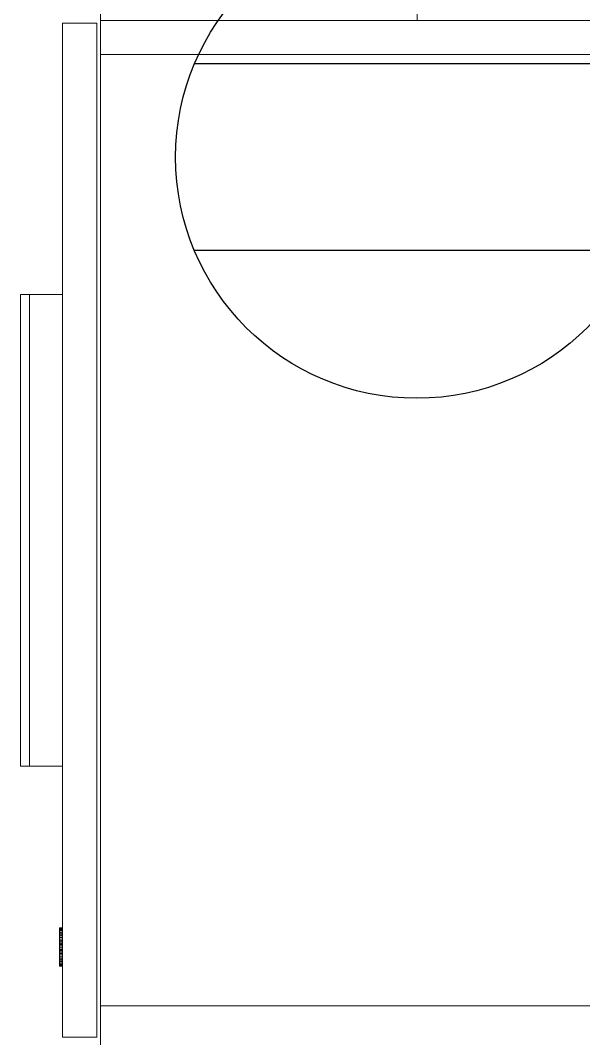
# Model space of a CAD drawing. Header units: inches. Extents: x 0 to 1536, y 72 to 1354.
# Drawn here: x 813.33 to 824.89, y 113.39 to 134.3 of the extents above; entities that cross this region are included whole.
import ezdxf

# ---------------------------------------------------------------- set-up
doc = ezdxf.new("R2010")
doc.units = ezdxf.units.IN
doc.header["$MEASUREMENT"] = 0
for name, color, linetype, lineweight in [('A-ANNO-NOTE', 131, 'Continuous', 9), ('G-IMPT', 8, 'Continuous', 9), ('I-FURN-PNLS', 30, 'Continuous', 9)]:
    doc.layers.add(name, color=color, linetype=linetype, lineweight=lineweight)

# ---------------------------------------------------------------- blocks, each defined once
blk = doc.blocks.new('WORKSTATION_1 - NCARB Leverage OPT A_dwg_3_UGHS1672R-V46-Level XX  POWER _ SIGNAL')
at = {"layer": 'G-IMPT'}
for p, q in [((32.076, 0), (32.076, 14.984)), ((32.076, 0), (32.076, 14.984)), ((32.777, 0), (32.777, 14.984)), ((32.777, 0), (32.777, 14.984)), ((52.316, 0), (52.316, 14.984)), ((52.316, 0), (52.316, 14.984)), ((26.088, 6.5), (32.076, 6.5)), ((26.088, 6.5), (32.076, 6.5)), ((32.076, 0), (32.076, 6.5)), ((32.076, 0), (32.076, 6.5)), ((26.088, 0), (71.882, 0)), ((26.088, 0), (71.882, 0)), ((32.777, 0), (32.076, 0)), ((32.777, 0), (32.076, 0)), ((32.777, 0), (32.076, 0)), ((32.777, 0), (32.076, 0)), ((52.316, 0), (32.777, 0)), ((52.316, 0), (32.777, 0)), ((53.017, 0), (52.316, 0)), ((53.017, 0), (52.316, 0)), ((53.017, 0), (52.316, 0)), ((53.017, 0), (52.316, 0)), ((32.135, -0.079), (32.135, -0.78)), ((52.958, -0.079), (32.135, -0.079)), ((32.135, -0.079), (32.135, -0.78)), ((52.958, -0.079), (32.135, -0.079)), ((52.958, -0.079), (32.135, -0.079)), ((32.135, -0.079), (32.135, -0.78)), ((52.958, -0.079), (32.135, -0.079)), ((32.135, -0.079), (32.135, -0.78)), ((52.958, -0.079), (52.958, -0.78)), ((52.958, -0.079), (52.958, -0.78)), ((52.958, -0.079), (52.958, -0.78)), ((52.958, -0.079), (52.958, -0.78)), ((37.704, -0.78), (32.135, -0.78)), ((37.704, -0.78), (32.135, -0.78)), ((37.704, -0.78), (32.135, -0.78)), ((52.958, -0.78), (32.135, -0.78)), ((47.389, -0.78), (37.704, -0.78)), ((47.389, -0.78), (37.704, -0.78)), ((47.389, -0.78), (37.704, -0.78)), ((37.704, -0.78), (47.389, -0.78)), ((37.704, -0.78), (47.389, -0.78)), ((37.704, -1.458), (37.704, -0.78)), ((37.704, -1.646), (37.704, -0.78)), ((37.704, -0.78), (47.389, -0.78)), ((37.704, -1.458), (37.704, -0.78)), ((37.704, -1.646), (37.704, -0.78)), ((37.704, -0.78), (47.389, -0.78)), ((50.766, -0.78), (47.389, -0.78)), ((50.766, -0.78), (47.389, -0.78)), ((50.766, -0.78), (47.389, -0.78)), ((47.389, -1.458), (47.389, -0.78)), ((47.389, -1.646), (47.389, -0.78)), ((47.389, -1.458), (47.389, -0.78)), ((47.389, -1.646), (47.389, -0.78)), ((50.766, -0.78), (50.714, -0.78)), ((50.714, -0.78), (50.766, -0.78)), ((50.714, -0.839), (50.714, -0.78)), ((50.766, -0.839), (50.714, -0.78)), ((50.714, -0.839), (50.766, -0.78)), ((51.448, -0.78), (50.766, -0.78)), ((51.448, -0.78), (50.766, -0.78)), ((51.448, -0.78), (50.766, -0.78)), ((50.766, -0.78), (50.91, -0.78)), ((50.91, -0.78), (50.766, -0.78)), ((50.91, -0.839), (50.766, -0.78)), ((50.766, -0.839), (50.766, -0.78)), ((50.766, -0.839), (50.91, -0.78)), ((50.766, -0.839), (50.766, -0.78)), ((50.91, -0.78), (51.107, -0.78)), ((51.107, -0.78), (50.91, -0.78)), ((50.91, -0.839), (50.91, -0.78)), ((51.107, -0.839), (50.91, -0.78)), ((50.91, -0.839), (51.107, -0.78)), ((50.91, -0.839), (50.91, -0.78)), ((51.156, -0.78), (51.058, -0.78)), ((51.156, -0.78), (51.058, -0.78)), ((51.058, -0.839), (51.058, -0.794)), ((51.058, -0.839), (51.058, -0.794)), ((51.107, -0.78), (51.304, -0.78)), ((51.304, -0.78), (51.107, -0.78)), ((51.107, -0.839), (51.107, -0.78)), ((51.304, -0.839), (51.107, -0.78)), ((51.107, -0.839), (51.304, -0.78)), ((51.107, -0.839), (51.107, -0.78)), ((51.156, -0.824), (51.156, -0.78)), ((51.156, -0.824), (51.156, -0.78)), ((51.448, -0.78), (51.304, -0.78)), ((51.448, -0.78), (51.304, -0.78)), ((51.304, -0.839), (51.304, -0.78)), ((51.448, -0.839), (51.304, -0.78)), ((51.304, -0.839), (51.448, -0.78)), ((51.304, -0.839), (51.304, -0.78)), ((52.958, -0.78), (51.448, -0.78)), ((52.958, -0.78), (51.448, -0.78)), ((52.958, -0.78), (51.448, -0.78)), ((51.448, -0.78), (51.501, -0.78)), ((51.501, -0.78), (51.448, -0.78)), ((51.448, -0.839), (51.448, -0.78)), ((51.448, -0.839), (51.501, -0.78)), ((51.448, -0.839), (51.448, -0.78)), ((51.501, -0.839), (51.448, -0.78)), ((51.501, -0.839), (51.501, -0.78)), ((50.766, -0.839), (50.714, -0.839)), ((50.714, -0.839), (50.766, -0.839)), ((50.91, -0.839), (50.766, -0.839)), ((50.766, -0.839), (50.91, -0.839)), ((51.107, -0.839), (50.91, -0.839)), ((50.91, -0.839), (51.107, -0.839)), ((51.156, -0.839), (51.058, -0.839)), ((51.156, -0.839), (51.058, -0.839)), ((51.304, -0.839), (51.107, -0.839)), ((51.107, -0.839), (51.304, -0.839)), ((51.448, -0.839), (51.304, -0.839)), ((51.448, -0.839), (51.304, -0.839)), ((51.448, -0.839), (51.501, -0.839)), ((51.501, -0.839), (51.448, -0.839)), ((37.704, -1.591), (37.704, -1.458)), ((37.704, -1.646), (37.704, -1.458)), ((37.704, -1.458), (47.389, -1.458)), ((37.704, -1.458), (47.389, -1.458)), ((47.389, -1.591), (47.389, -1.458)), ((47.389, -1.646), (47.389, -1.458)), ((37.704, -1.646), (37.704, -1.591)), ((37.704, -1.646), (47.389, -1.646)), ((37.704, -1.646), (47.389, -1.646)), ((47.389, -1.646), (47.389, -1.591))]:
    blk.add_line(p, q, dxfattribs=at)
blk = doc.blocks.new('WORKSTATION_1 - Layout - Option A-V47-Level XX  POWER _ SIGNAL')
at = {"layer": 'I-FURN-PNLS'}
for p, q in [((17.5, -20.063), (17.5, -19.362)), ((18.28, -19.421), (17.579, -19.421)), ((17.579, -19.421), (17.579, -40.244)), ((18.28, -20.931), (18.28, -19.421)), ((17.5, -39.602), (17.5, -20.063)), ((18.28, -21.613), (18.28, -20.931)), ((18.28, -24.99), (18.28, -21.613)), ((19.146, -24.99), (18.28, -24.99)), ((18.28, -24.99), (18.28, -34.675)), ((18.28, -34.675), (18.28, -24.99)), ((19.146, -34.675), (19.146, -24.99)), ((18.28, -34.675), (19.146, -34.675)), ((18.28, -40.244), (18.28, -34.675)), ((17.5, -40.303), (17.5, -39.602)), ((17.579, -40.244), (18.28, -40.244))]:
    blk.add_line(p, q, dxfattribs=at)
at = {"rotation": 89.99999999999999}
blk.add_blockref('WORKSTATION_1 - NCARB Leverage OPT A_dwg_3_UGHS1672R-V46-Level XX  POWER _ SIGNAL', (17.5, -72.379), dxfattribs=at)

msp = doc.modelspace()

# ---------------------------------------------------------------- linework, layer by layer
at = {"layer": 'A-ANNO-NOTE', "lineweight": 30}
for p, q in [((833.426, 133.409), (816.9, 133.409)), ((833.426, 129.577), (816.9, 129.577)), ((833.426, 129.577), (816.9, 129.577))]:
    msp.add_line(p, q, dxfattribs=at)
msp.add_circle((821.464, 131.493), 4.95, dxfattribs=at)

# ---------------------------------------------------------------- block references
at = {"layer": 'I-FURN-PNLS', "rotation": 180}
msp.add_blockref('WORKSTATION_1 - Layout - Option A-V47-Level XX  POWER _ SIGNAL', (832.471, 94), dxfattribs=at)

doc.saveas('drawing.dxf')
